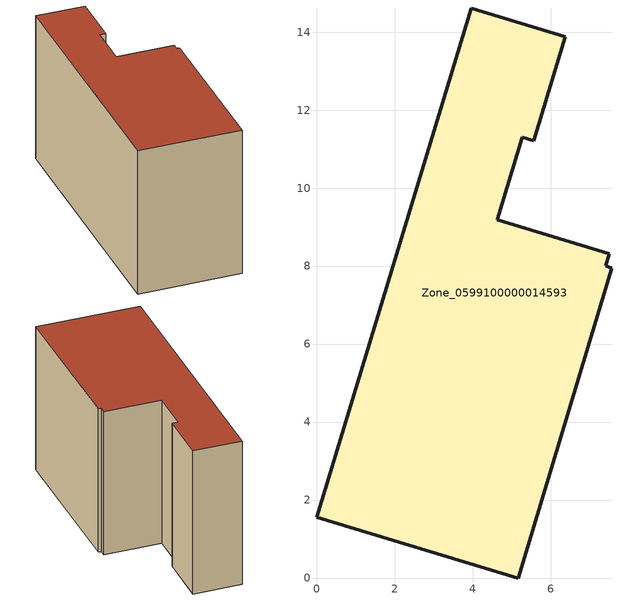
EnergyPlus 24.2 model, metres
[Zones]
Zone_0599100000014593
 floor ground (C_G): 0,1.56 3.95,14.62 6.37,13.88 5.56,11.22 5.26,11.31 4.62,9.19 7.5,8.32 7.41,8.01 7.55,7.95 5.16,0 z0
 wall outside (C_F): 3.95,14.62 0,1.56 5.16,0 7.55,7.95 7.41,8.01 7.5,8.32 4.62,9.19 5.26,11.31 5.56,11.22 6.37,13.88 3.95,14.62 z0:8.03
 roof outside (C_R): 5.16,0 7.55,7.95 7.41,8.01 7.5,8.32 4.62,9.19 5.26,11.31 5.56,11.22 6.37,13.88 3.95,14.62 0,1.56 z8.03
[BUILDING]
Pand.0599100000014593: North Axis=0; Terrain=City; Loads Convergence Tolerance Value=0.04; Temperature Convergence Tolerance Value=0.4; Solar Distribution=FullExterior; Maximum Number of Warmup Days=25; Minimum Number of Warmup Days=1
[Site:Location]
Rotterdam.The.Hague.AP_ZH_NLD Design_Conditions: Latitude=51.96; Longitude=4.45; Time Zone=1; Elevation=-4.5
[SITE:GROUNDTEMPERATURE:BUILDINGSURFACE]
18, 18, 18, 18, 18, 18, 18, 18, 18, 18, 18, 18
[MATERIAL] Thermal Absorptance=0.9; Solar Absorptance=0.7; Visible Absorptance=0.7
Name | Roughness | Thickness | Conductivity | Density | Specific Heat
G.TI.1975-1991 | MediumSmooth | 0.15 | 0.288461 | 540 | 1210
F.TI.1975-1991 | Rough | 0.3 | 0.230769 | 1920 | 840
R.TI.1975-1991 | MediumRough | 0.2 | 0.153846 | 1500 | 1000
[CONSTRUCTION]
C_G: G.TI.1975-1991
C_F: F.TI.1975-1991
C_R: R.TI.1975-1991
[ZONE]
Zone_0599100000014593: Type=1; Multiplier=1; Ceiling Height=Autocalculate; Volume=Autocalculate; Floor Area=autocalculate; Part of Total Floor Area=Yes
[ZONEINFILTRATION:DESIGNFLOWRATE]
Infil_Zone_0599100000014593: Zone or ZoneList or Space or SpaceList=Zone_0599100000014593; Schedule=AlwaysOn; Design Flow Rate Calculation Method=Flow/Area; Flow Rate per Floor Area=0.003; Constant Term Coefficient=1; Temperature Term Coefficient=0; Velocity Term Coefficient=0; Velocity Squared Term Coefficient=0
[HVACTEMPLATE:ZONE:IDEALLOADSAIRSYSTEM]
Zone_0599100000014593: Maximum Heating Supply Air Temperature=50; Minimum Cooling Supply Air Temperature=13; Maximum Heating Supply Air Humidity Ratio=0.0156; Minimum Cooling Supply Air Humidity Ratio=0.0077; Heating Limit=NoLimit; Cooling Limit=NoLimit; Dehumidification Control Type=ConstantSensibleHeatRatio; Cooling Sensible Heat Ratio=0.7; Dehumidification Setpoint=60; Humidification Control Type=None; Humidification Setpoint=30; Outdoor Air Method=None; Outdoor Air Flow Rate per Person=0.00944; Outdoor Air Flow Rate per Zone Floor Area=0; Outdoor Air Flow Rate per Zone=0; Demand Controlled Ventilation Type=None; Outdoor Air Economizer Type=NoEconomizer; Heat Recovery Type=None; Sensible Heat Recovery Effectiveness=0.7; Latent Heat Recovery Effectiveness=0.65
[ZONECONTROL:THERMOSTAT]
ThermostatControl_Zone_0599100000014593: Zone or ZoneList=Zone_0599100000014593; Control Type Schedule=DualSetpointControlType; Control 1=Thermostat_Zone_0599100000014593; Temperature Difference Between Cutout And Setpoint=0
[THERMOSTATSETPOINT:DUALSETPOINT]
Thermostat_Zone_0599100000014593: Heating Setpoint Temperature Schedule=HeatingSetpoint_Zone_0599100000014593; Cooling Setpoint Temperature Schedule=CoolingSetpoint_Zone_0599100000014593
[SCHEDULE:COMPACT]
HeatingSetpoint_Zone_0599100000014593: Through: 12/31, For: AllDays, Until: 24:00, 21
CoolingSetpoint_Zone_0599100000014593: Through: 12/31, For: AllDays, Until: 24:00, 24
DualSetpointControlType: Through: 12/31, For: AllDays, Until: 24:00, 4
AlwaysOn: Through: 12/31, For: AllDays, Until: 24:00, 1
